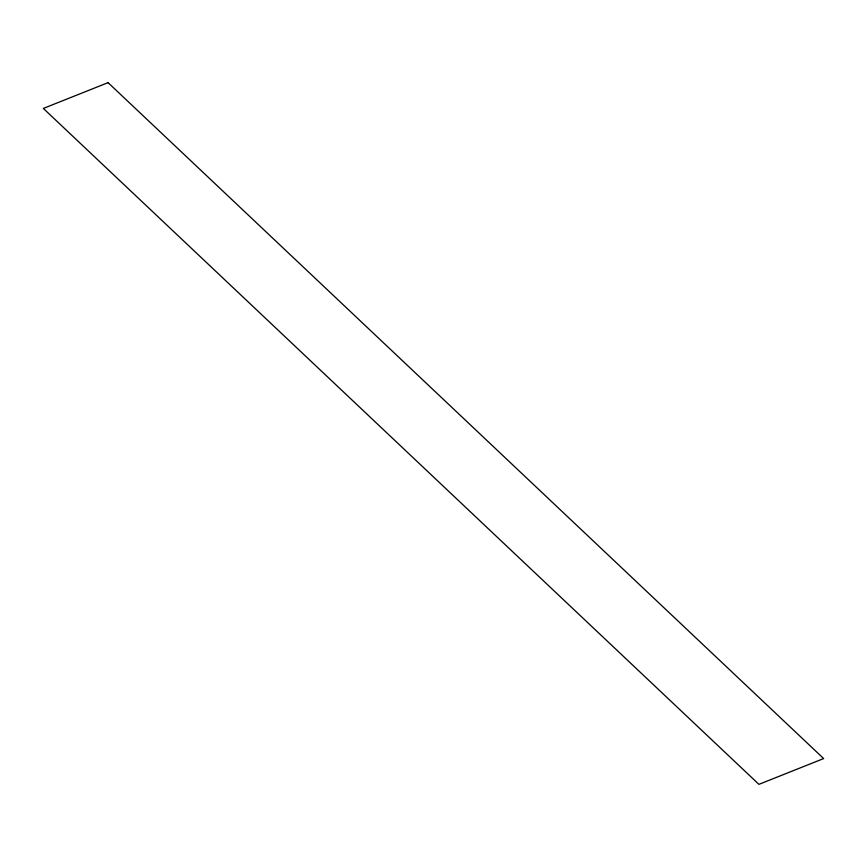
<?xml version="1.0" encoding="UTF-8"?>
<svg xmlns="http://www.w3.org/2000/svg" width="867" height="867" viewBox="0 0 867 867"><rect width="100%" height="100%" fill="white"/><g stroke="black" fill="none" stroke-linecap="round" stroke-linejoin="round"><path stroke-width="1.3" d="M108.082 82.647L43.35 108.429L758.918 784.353L823.65 758.571L108.082 82.647"/></g></svg>
